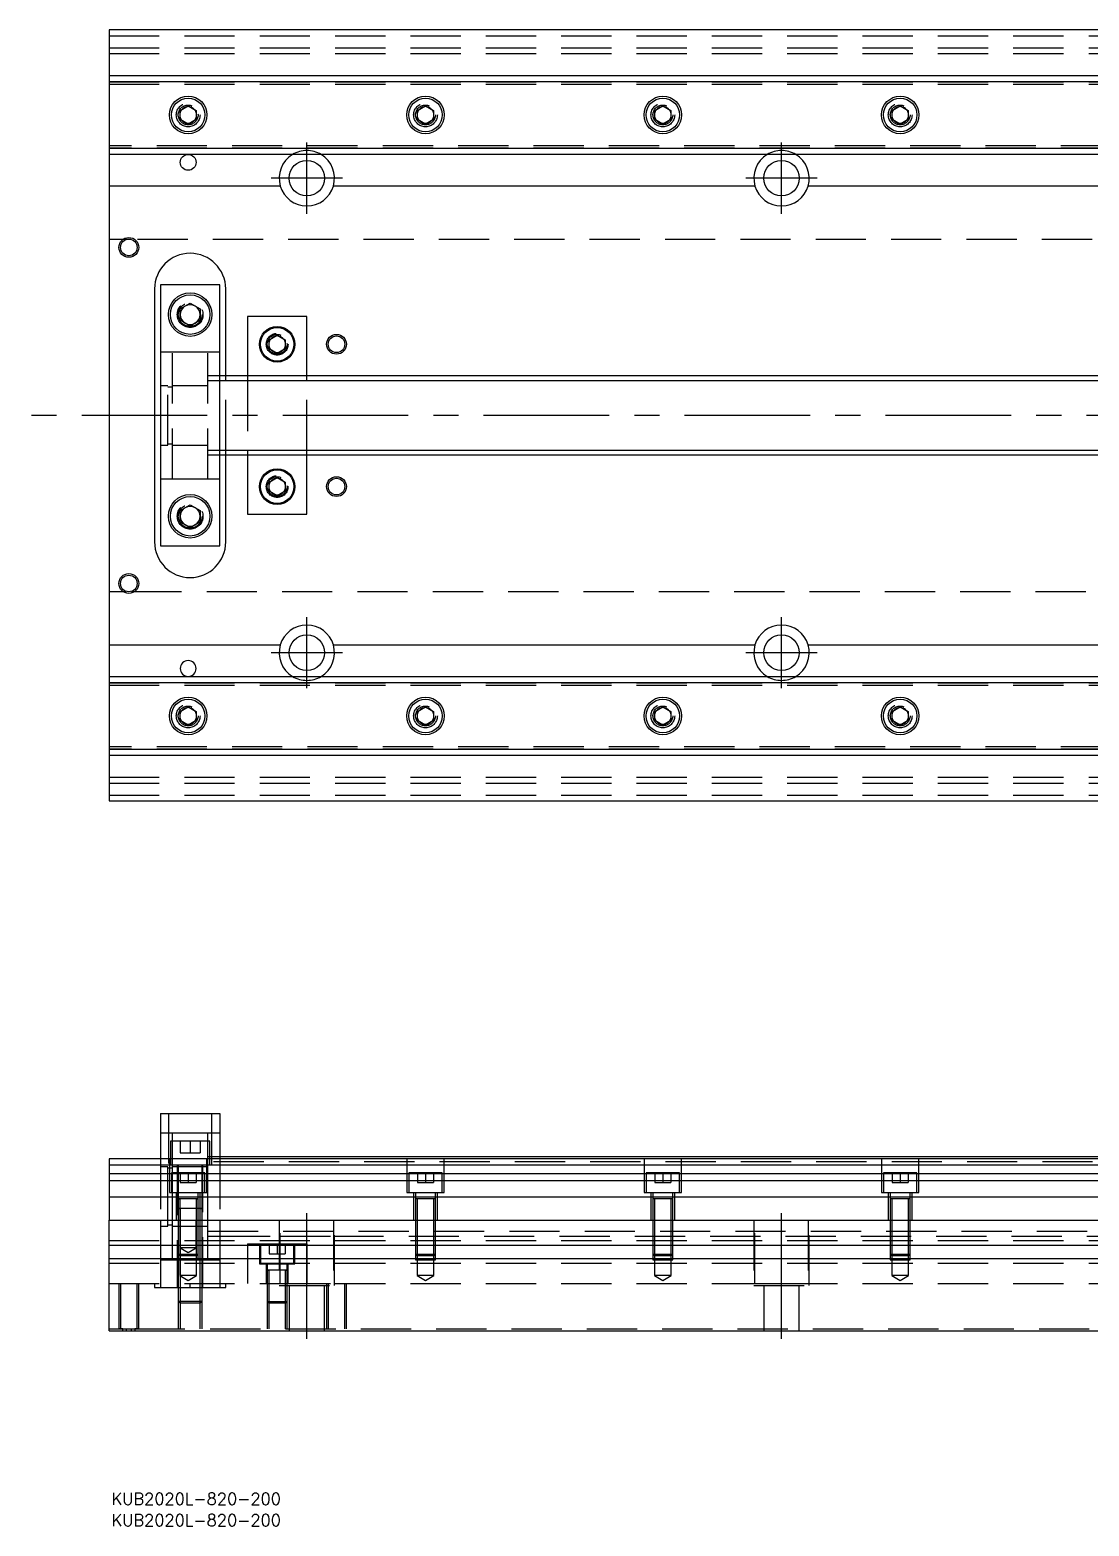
# Model space of a CAD drawing. Extents: x -20 to 1041, y -281 to 102.
# Drawn here: x -20 to 247.8, y -280.9 to 97.5 of the extents above; entities that cross this region are included whole.
import ezdxf

# ---------------------------------------------------------------- set-up
doc = ezdxf.new("R2010")
doc.units = 0
doc.linetypes.add('CENTER', pattern=[50.8, 31.75, -6.35, 6.35, -6.35])
doc.linetypes.add('DASHED', pattern=[19.05, 12.7, -6.35])
doc.layers.get('0').update_dxf_attribs({"linetype": 'CONTINUOUS'})
doc.layers.add('CENTER', color=1, linetype='CENTER')
doc.styles.get("Standard").update_dxf_attribs({"font": 'txt.shx', "height": 3, "bigfont": 'bigfont.shx'})

# ---------------------------------------------------------------- blocks, each defined once
blk = doc.blocks.new('*U2')
at = {"color": 7, "linetype": 'CONTINUOUS'}
blk.add_text('KUB2020L-820-200', height=3, dxfattribs=at).set_placement((0.64, -280.89))
blk = doc.blocks.new('*U3')
at = {"color": 7, "linetype": 'CONTINUOUS'}
blk.add_text('KUB2020L-820-200', height=3, dxfattribs=at).set_placement((0.64, -275.49))

msp = doc.modelspace()

# ---------------------------------------------------------------- linework, layer by layer
at = {"color": 7, "linetype": 'CONTINUOUS'}
for p, q in [((0, 97.5), (0, 86)), ((310, 97.5), (0, 97.5)), ((0, 86), (0, 84.460392)), ((0, 86), (310, 86)), ((0, 84.460392), (310, 84.460392)), ((0, 84.460392), (0, 67.539608)), ((18, 77.1547), (20, 78.309402)), ((18, 74.8453), (18, 77.1547)), ((20, 78.309402), (22, 77.1547)), ((22, 77.1547), (22, 74.8453)), ((78, 77.1547), (80, 78.309402)), ((78, 74.8453), (78, 77.1547)), ((80, 78.309402), (82, 77.1547)), ((82, 77.1547), (82, 74.8453)), ((138, 77.1547), (140, 78.309402)), ((138, 74.8453), (138, 77.1547)), ((140, 78.309402), (142, 77.1547)), ((142, 77.1547), (142, 74.8453)), ((198, 77.1547), (200, 78.309402)), ((198, 74.8453), (198, 77.1547)), ((200, 78.309402), (202, 77.1547)), ((202, 77.1547), (202, 74.8453)), ((20, 73.690598), (18, 74.8453)), ((22, 74.8453), (20, 73.690598)), ((80, 73.690598), (78, 74.8453)), ((82, 74.8453), (80, 73.690598)), ((140, 73.690598), (138, 74.8453)), ((142, 74.8453), (140, 73.690598)), ((200, 73.690598), (198, 74.8453)), ((202, 74.8453), (200, 73.690598)), ((0, 67.539608), (0, 66)), ((310, 67.539608), (0, 67.539608)), ((310, 66), (0, 66)), ((0, 66), (0, 58)), ((43.291796, 58), (0, 58)), ((0, 58), (0, -58)), ((163.291796, 58), (56.708204, 58)), ((283.291796, 58), (176.708204, 58)), ((11.5, 32), (11.5, -32)), ((28, 33), (13, 33)), ((13, 33), (13, -33)), ((28, -33), (28, 33)), ((29.5, 10), (29.5, 32)), ((18, 26.943376), (20.5, 28.386752)), ((18, 24.056624), (18, 26.943376)), ((20.5, 28.386752), (23, 26.943376)), ((23, 26.943376), (23, 24.056624)), ((20.5, 22.613248), (18, 24.056624)), ((23, 24.056624), (20.5, 22.613248)), ((50, 25), (35, 25)), ((35, 25), (35, 10)), ((50, 10), (50, 25)), ((40.5, 19.1547), (42.5, 20.309402)), ((40.5, 16.8453), (40.5, 19.1547)), ((42.5, 20.309402), (44.5, 19.1547)), ((44.5, 19.1547), (44.5, 16.8453)), ((42.5, 15.690598), (40.5, 16.8453)), ((44.5, 16.8453), (42.5, 15.690598)), ((310, 10), (28, 10)), ((28, -10), (310, -10)), ((29.5, -32), (29.5, -10)), ((35, -10), (35, -25)), ((50, -25), (50, -10)), ((40.5, -16.8453), (42.5, -15.690598)), ((40.5, -19.1547), (40.5, -16.8453)), ((42.5, -15.690598), (44.5, -16.8453)), ((44.5, -16.8453), (44.5, -19.1547)), ((18, -24.056624), (20.5, -22.613248)), ((20.5, -22.613248), (23, -24.056624)), ((42.5, -20.309402), (40.5, -19.1547)), ((44.5, -19.1547), (42.5, -20.309402)), ((18, -26.943376), (18, -24.056624)), ((23, -24.056624), (23, -26.943376)), ((35, -25), (50, -25)), ((20.5, -28.386752), (18, -26.943376)), ((23, -26.943376), (20.5, -28.386752)), ((13, -33), (28, -33)), ((0, -58), (0, -66)), ((0, -58), (43.291796, -58)), ((56.708204, -58), (163.291796, -58)), ((176.708204, -58), (283.291796, -58)), ((0, -66), (0, -67.539608)), ((0, -66), (310, -66)), ((0, -67.539608), (310, -67.539608)), ((0, -67.539608), (0, -84.460392)), ((18, -74.8453), (20, -73.690598)), ((18, -77.1547), (18, -74.8453)), ((20, -73.690598), (22, -74.8453)), ((22, -74.8453), (22, -77.1547)), ((78, -74.8453), (80, -73.690598)), ((78, -77.1547), (78, -74.8453)), ((80, -73.690598), (82, -74.8453)), ((82, -74.8453), (82, -77.1547)), ((138, -74.8453), (140, -73.690598)), ((138, -77.1547), (138, -74.8453)), ((140, -73.690598), (142, -74.8453)), ((142, -74.8453), (142, -77.1547)), ((198, -74.8453), (200, -73.690598)), ((198, -77.1547), (198, -74.8453)), ((200, -73.690598), (202, -74.8453)), ((202, -74.8453), (202, -77.1547)), ((20, -78.309402), (18, -77.1547)), ((22, -77.1547), (20, -78.309402)), ((80, -78.309402), (78, -77.1547)), ((82, -77.1547), (80, -78.309402)), ((140, -78.309402), (138, -77.1547)), ((142, -77.1547), (140, -78.309402)), ((200, -78.309402), (198, -77.1547)), ((202, -77.1547), (200, -78.309402)), ((0, -84.460392), (0, -86)), ((310, -84.460392), (0, -84.460392)), ((310, -86), (0, -86)), ((0, -86), (0, -97.5)), ((0, -97.5), (310, -97.5)), ((13, -176.53), (28, -176.53)), ((13, -176.53), (13, -188.03)), ((28, -176.53), (28, -188.03)), ((0, -188.03), (0, -189.569608)), ((316.5, -188.03), (0, -188.03)), ((316.5, -187.53), (28, -187.53)), ((316.5, -189.569608), (0, -189.569608)), ((0, -189.569608), (0, -191.690392)), ((0, -191.690392), (316.5, -191.690392)), ((0, -191.690392), (0, -193.600532)), ((316.5, -193.600532), (0, -193.600532)), ((0, -193.600532), (0, -197.711934)), ((316.5, -197.711934), (0, -197.711934)), ((0, -197.711934), (0, -203.53)), ((17.9, -200.53), (17.499994, -200.53)), ((22.5, -200.53), (22.1, -200.53)), ((23.500006, -200.53), (22.5, -200.53)), ((0, -203.53), (820, -203.53)), ((0, -209.83), (0, -203.53)), ((0, -209.83), (820, -209.83)), ((0, -213.23), (0, -209.83)), ((0, -231.53), (0, -213.23)), ((0, -213.23), (820, -213.23)), ((0, -231.53), (820, -231.53))]:
    msp.add_line(p, q, dxfattribs=at)
at = {"color": 3, "linetype": 'DASHED'}
for p, q in [((0, 96), (820, 96)), ((0, 93), (820, 93)), ((0, 91.5), (820, 91.5)), ((0, 84.403994), (310.5, 84.403994)), ((0, 83.8), (310.5, 83.8)), ((22.483582, 76.286038), (22.5, 76)), ((77.5, 76), (77.534018, 76.411016)), ((137.5, 76), (137.534018, 76.411016)), ((197.5, 76), (197.534018, 76.411016)), ((310.5, 68.2), (0, 68.2)), ((310.5, 67.596006), (0, 67.596006)), ((4.359688, 44.5), (0, 44.5)), ((820, 44.5), (5.640312, 44.5)), ((17.5, 25.5), (17.520026, 25.846056)), ((16, 16), (13, 16)), ((16, -16), (16, 16)), ((25, 16), (16, 16)), ((25, -16), (25, 16)), ((28, 16), (25, 16)), ((44.983582, 18.286038), (45, 18)), ((28, 10), (25, 10)), ((28, 8.75), (25, 8.75)), ((29.5, 8.75), (29.5, 10)), ((29.5, -8.75), (29.5, 8.75)), ((35, 10), (35, 8.75)), ((35, 8.75), (35, -8.75)), ((50, 8.75), (50, 10)), ((50, -8.75), (50, 8.75)), ((14.85, 7.5), (13, 7.5)), ((14.85, -7.5), (14.85, 7.5)), ((16, 7.15), (14.85, 7.15)), ((25, 7.5), (16, 7.5)), ((13, -7.5), (14.85, -7.5)), ((14.85, -7.15), (16, -7.15)), ((16, -7.5), (25, -7.5)), ((25, -8.75), (28, -8.75)), ((25, -10), (28, -10)), ((29.5, -10), (29.5, -8.75)), ((35, -8.75), (35, -10)), ((50, -10), (50, -8.75)), ((13, -16), (16, -16)), ((16, -16), (25, -16)), ((25, -16), (28, -16)), ((44.983582, -17.713962), (45, -18)), ((17.5, -25.5), (17.520026, -25.153944)), ((0, -44.5), (4.359688, -44.5)), ((5.640312, -44.5), (820, -44.5)), ((0, -67.596006), (310.5, -67.596006)), ((0, -68.2), (310.5, -68.2)), ((17.5, -76), (17.534018, -75.588984)), ((77.5, -76), (77.534018, -75.588984)), ((137.5, -76), (137.534018, -75.588984)), ((197.5, -76), (197.534018, -75.588984)), ((310.5, -83.8), (0, -83.8)), ((310.5, -84.403994), (0, -84.403994)), ((0, -91.5), (820, -91.5)), ((0, -93), (820, -93)), ((0, -96), (820, -96)), ((15, -176.53), (15, -189.53)), ((26, -189.53), (26, -176.53)), ((16, -181.53), (13, -181.53)), ((16, -183.53), (16, -181.53)), ((25, -181.53), (16, -181.53)), ((25, -183.53), (25, -181.53)), ((28, -181.53), (25, -181.53)), ((25.5, -183.53), (15.5, -183.53)), ((15.5, -183.53), (15.5, -188.03)), ((16, -188.03), (16, -183.53)), ((18, -183.53), (18, -186.53)), ((20.5, -183.53), (20.5, -186.53)), ((23, -183.53), (23, -186.53)), ((25, -188.03), (25, -183.53)), ((25.5, -188.03), (25.5, -183.53)), ((13, -188.03), (13, -203.53)), ((15.25, -188.03), (15.25, -196.53)), ((15.5, -188.03), (15.5, -189.53)), ((16, -189.569608), (16, -188.03)), ((18, -186.53), (20.5, -186.53)), ((20.5, -186.53), (23, -186.53)), ((24.75, -196.53), (24.75, -188.03)), ((25.5, -187.53), (25, -187.53)), ((25, -189.569608), (25, -188.03)), ((763, -188.78), (25, -188.78)), ((28, -187.53), (25.5, -187.53)), ((25.5, -189.53), (25.5, -188.03)), ((28, -188.03), (28, -203.53)), ((75.25, -188.03), (75.25, -196.53)), ((84.75, -196.53), (84.75, -188.03)), ((135.25, -188.03), (135.25, -196.53)), ((144.75, -196.53), (144.75, -188.03)), ((195.25, -188.03), (195.25, -196.53)), ((204.75, -196.53), (204.75, -188.03)), ((14.85, -190.03), (13, -190.03)), ((14.85, -197.53), (14.85, -190.03)), ((16, -190.38), (14.85, -190.38)), ((15, -189.53), (26, -189.53)), ((24.25, -191.53), (15.75, -191.53)), ((15.75, -191.53), (15.75, -196.53)), ((16, -191.53), (16, -189.569608)), ((17.5, -190.03), (16, -190.03)), ((16, -196.53), (16, -191.53)), ((17.25, -189.53), (17.25, -220.53)), ((17.5, -189.53), (17.5, -191.53)), ((23.5, -190.03), (17.5, -190.03)), ((17.5, -191.53), (17.5, -196.53)), ((18, -191.53), (18, -194.03)), ((20, -191.53), (20, -194.03)), ((22, -191.53), (22, -194.03)), ((23.5, -191.53), (23.5, -189.53)), ((25, -190.03), (23.5, -190.03)), ((23.5, -196.53), (23.5, -191.53)), ((23.75, -220.53), (23.75, -189.53)), ((24.25, -196.53), (24.25, -191.53)), ((25, -197.53), (25, -189.569608)), ((84.25, -191.53), (75.75, -191.53)), ((75.75, -191.53), (75.75, -196.53)), ((78, -191.53), (78, -194.03)), ((80, -191.53), (80, -194.03)), ((82, -191.53), (82, -194.03)), ((84.25, -196.53), (84.25, -191.53)), ((144.25, -191.53), (135.75, -191.53)), ((135.75, -191.53), (135.75, -196.53)), ((138, -191.53), (138, -194.03)), ((140, -191.53), (140, -194.03)), ((142, -191.53), (142, -194.03)), ((144.25, -196.53), (144.25, -191.53)), ((204.25, -191.53), (195.75, -191.53)), ((195.75, -191.53), (195.75, -196.53)), ((198, -191.53), (198, -194.03)), ((200, -191.53), (200, -194.03)), ((202, -191.53), (202, -194.03)), ((204.25, -196.53), (204.25, -191.53)), ((15.25, -196.53), (24.75, -196.53)), ((16, -197.53), (16, -196.53)), ((17, -196.53), (17, -203.53)), ((17.5, -196.53), (17.5, -198.13)), ((18, -194.03), (20, -194.03)), ((20, -194.03), (22, -194.03)), ((22.5, -198.13), (22.5, -196.53)), ((23, -203.53), (23, -196.53)), ((23.5, -200.53), (23.5, -196.53)), ((75.25, -196.53), (84.75, -196.53)), ((77, -196.53), (77, -203.53)), ((77.5, -196.53), (77.5, -198.13)), ((78, -194.03), (80, -194.03)), ((80, -194.03), (82, -194.03)), ((82.5, -198.13), (82.5, -196.53)), ((83, -203.53), (83, -196.53)), ((135.25, -196.53), (144.75, -196.53)), ((137, -196.53), (137, -203.53)), ((137.5, -196.53), (137.5, -198.13)), ((138, -194.03), (140, -194.03)), ((140, -194.03), (142, -194.03)), ((142.5, -198.13), (142.5, -196.53)), ((143, -203.53), (143, -196.53)), ((195.25, -196.53), (204.75, -196.53)), ((197, -196.53), (197, -203.53)), ((197.5, -196.53), (197.5, -198.13)), ((198, -194.03), (200, -194.03)), ((200, -194.03), (202, -194.03)), ((202.5, -198.13), (202.5, -196.53)), ((203, -203.53), (203, -196.53)), ((14.85, -203.53), (14.85, -197.53)), ((16, -203.53), (16, -197.53)), ((17.5, -198.125), (17.5, -198.13)), ((17.5, -198.13), (17.757448, -198.13)), ((17.757468, -198.13), (17.5, -198.13)), ((17.5, -198.13), (17.5, -203.52998)), ((17.5, -198.13), (17.5, -198.135)), ((17.5, -200.53), (17.84965, -200.53)), ((17.849602, -200.53), (17.5, -200.53)), ((22.242552, -198.13), (17.757468, -198.13)), ((17.899998, -200.53), (17.849602, -200.53)), ((22.10048, -200.53), (17.899998, -200.53)), ((17.9, -198.13), (17.9, -203.52998)), ((18, -200.53), (18, -203.52998)), ((22.1, -203.52998), (22.1, -198.13)), ((22.500272, -200.53), (22.10048, -200.53)), ((22.5, -198.13), (22.242552, -198.13)), ((22.242602, -198.13), (22.5, -198.13)), ((22.5, -198.13), (22.5, -198.125)), ((22.5, -203.52998), (22.5, -198.13)), ((22.5, -198.135), (22.5, -198.13)), ((23.15035, -200.53), (22.500272, -200.53)), ((23.150204, -200.53), (23.5, -200.53)), ((23.5, -200.53), (23.15035, -200.53)), ((23.5, -200.53), (23.5, -200.525)), ((23.5, -203.53), (23.5, -200.53)), ((23.5, -200.535), (23.5, -200.53)), ((25, -203.53), (25, -197.53)), ((77.5, -198.125), (77.5, -198.13)), ((82.5, -198.13), (77.5, -198.13)), ((77.5, -198.13), (77.5, -198.135)), ((77.5, -198.13), (77.5, -203.52998)), ((77.9, -198.13), (77.9, -203.52998)), ((82.1, -203.52998), (82.1, -198.13)), ((82.5, -198.13), (82.5, -198.125)), ((82.5, -198.135), (82.5, -198.13)), ((82.5, -203.52998), (82.5, -198.13)), ((137.5, -198.125), (137.5, -198.13)), ((142.5, -198.13), (137.5, -198.13)), ((137.5, -198.13), (137.5, -198.135)), ((137.5, -198.13), (137.5, -203.52998)), ((137.9, -198.13), (137.9, -203.52998)), ((142.1, -203.52998), (142.1, -198.13)), ((142.5, -198.13), (142.5, -198.125)), ((142.5, -198.135), (142.5, -198.13)), ((142.5, -203.52998), (142.5, -198.13)), ((197.5, -198.125), (197.5, -198.13)), ((202.5, -198.13), (197.5, -198.13)), ((197.5, -198.13), (197.5, -198.135)), ((197.5, -198.13), (197.5, -203.52998)), ((197.9, -198.13), (197.9, -203.52998)), ((202.1, -203.52998), (202.1, -198.13)), ((202.5, -198.13), (202.5, -198.125)), ((202.5, -198.135), (202.5, -198.13)), ((202.5, -203.52998), (202.5, -198.13)), ((13, -203.53), (13, -209.83)), ((14.85, -205.03), (14.85, -203.53)), ((16, -209.83), (16, -203.53)), ((17.5, -203.53), (17.5, -209.83)), ((17.500006, -203.53), (17.500006, -209.83)), ((17.9, -203.53), (17.9, -209.83)), ((18, -203.53), (18, -210.53)), ((22, -210.53), (22, -203.53)), ((22.1, -209.83), (22.1, -203.53)), ((22.499994, -209.83), (22.499994, -203.53)), ((22.5, -209.83), (22.5, -203.53)), ((23, -209.83), (23, -203.53002)), ((23.5, -209.83), (23.5, -203.53)), ((25, -209.83), (25, -203.53)), ((28, -203.53), (28, -209.83)), ((43, -203.53), (43, -220.03)), ((43.291796, -219.53), (43.291796, -203.53)), ((56.708204, -203.53), (56.708204, -219.53)), ((57, -220.03), (57, -203.53)), ((77.5, -203.53), (77.5, -209.83)), ((77.500006, -203.53), (77.500006, -209.83)), ((77.9, -203.53), (77.9, -209.83)), ((82.1, -209.83), (82.1, -203.53)), ((82.499994, -209.83), (82.499994, -203.53)), ((82.5, -209.83), (82.5, -203.53)), ((137.5, -203.53), (137.5, -209.83)), ((137.500006, -203.53), (137.500006, -209.83)), ((137.9, -203.53), (137.9, -209.83)), ((142.1, -209.83), (142.1, -203.53)), ((142.499994, -209.83), (142.499994, -203.53)), ((142.5, -209.83), (142.5, -203.53)), ((163, -203.53), (163, -220.03)), ((163.291796, -219.53), (163.291796, -203.53)), ((176.708204, -203.53), (176.708204, -219.53)), ((177, -220.03), (177, -203.53)), ((197.5, -203.53), (197.5, -209.83)), ((197.500006, -203.53), (197.500006, -209.83)), ((197.9, -203.53), (197.9, -209.83)), ((202.1, -209.83), (202.1, -203.53)), ((202.499994, -209.83), (202.499994, -203.53)), ((202.5, -209.83), (202.5, -203.53)), ((13, -205.03), (14.85, -205.03)), ((14.85, -204.68), (16, -204.68)), ((16, -205.03), (17.5, -205.03)), ((17.5, -205.03), (17.9, -205.03)), ((17.9, -205.03), (18, -205.03)), ((18, -205.03), (22.1, -205.03)), ((22.1, -205.03), (22.5, -205.03)), ((22.5, -205.03), (23, -205.03)), ((23, -205.03), (23.5, -205.03)), ((23.5, -205.03), (25, -205.03)), ((25, -206.28), (763, -206.28)), ((25, -207.53), (28, -207.53)), ((28, -207.53), (43.291796, -207.53)), ((43.291796, -207.53), (56.708204, -207.53)), ((56.708204, -207.53), (343.291796, -207.53)), ((77.5, -207.53), (77.9, -207.53)), ((77.9, -207.53), (82.1, -207.53)), ((82.1, -207.53), (82.5, -207.53)), ((137.5, -207.53), (137.9, -207.53)), ((137.9, -207.53), (142.1, -207.53)), ((142.1, -207.53), (142.5, -207.53)), ((197.5, -207.53), (197.9, -207.53)), ((197.9, -207.53), (202.1, -207.53)), ((202.1, -207.53), (202.5, -207.53)), ((0, -208.68), (820, -208.68)), ((13, -209.83), (13, -213.23)), ((16, -213.23), (16, -209.83)), ((17.5, -209.83), (17.5, -212.13)), ((17.500006, -209.83), (17.500006, -212.130006)), ((17.9, -209.83), (17.9, -212.53)), ((22, -210.53), (18, -210.53)), ((18, -210.53), (20, -211.6847)), ((18, -210.53002), (18, -212.53)), ((20, -211.6847), (22, -210.53)), ((22.1, -212.53), (22.1, -209.83)), ((22.499994, -212.130006), (22.499994, -209.83)), ((22.5, -212.13), (22.5, -209.83)), ((23, -213.23), (23, -209.83)), ((23.5, -213.23), (23.5, -209.83)), ((25, -213.23), (25, -209.83)), ((28, -209.83), (28, -213.23)), ((35, -209.53), (35, -209.83)), ((35, -209.53), (43.291796, -209.53)), ((35, -209.83), (35, -213.23)), ((38, -209.53), (38, -214.53)), ((38.25, -209.53), (38.25, -209.83)), ((38.25, -209.83), (38.25, -213.23)), ((40.5, -209.53), (40.5, -212.03)), ((42.5, -209.53), (42.5, -212.03)), ((43.291796, -209.53), (50, -209.53)), ((44.5, -209.53), (44.5, -212.03)), ((46.75, -209.83), (46.75, -209.53)), ((46.75, -213.23), (46.75, -209.83)), ((47, -214.53), (47, -209.53)), ((50, -209.53), (50, -209.83)), ((50, -209.83), (50, -213.23)), ((77.5, -209.83), (77.5, -212.13)), ((77.500006, -209.83), (77.500006, -212.130006)), ((77.9, -209.83), (77.9, -212.53)), ((82.1, -212.53), (82.1, -209.83)), ((82.499994, -212.130006), (82.499994, -209.83)), ((82.5, -212.13), (82.5, -209.83)), ((137.5, -209.83), (137.5, -212.13)), ((137.500006, -209.83), (137.500006, -212.130006)), ((137.9, -209.83), (137.9, -212.53)), ((142.1, -212.53), (142.1, -209.83)), ((142.499994, -212.130006), (142.499994, -209.83)), ((142.5, -212.13), (142.5, -209.83)), ((197.5, -209.83), (197.5, -212.13)), ((197.500006, -209.83), (197.500006, -212.130006)), ((197.9, -209.83), (197.9, -212.53)), ((202.1, -212.53), (202.1, -209.83)), ((202.499994, -212.130006), (202.499994, -209.83)), ((202.5, -212.13), (202.5, -209.83)), ((0, -214.38), (820, -214.38)), ((13, -213.23), (13, -220.53)), ((13, -213.53), (16, -213.53)), ((16, -213.53), (16, -213.23)), ((16, -213.53), (17.500006, -213.53)), ((17.5, -212.13), (22.5, -212.13)), ((17.5, -212.13), (17.9, -212.53)), ((17.5, -213.53002), (17.5, -220.52998)), ((17.500006, -212.13002), (17.500006, -213.23)), ((17.500006, -213.23), (17.500006, -213.53)), ((17.500006, -213.53), (22.499994, -213.53)), ((22.1, -212.53), (17.9, -212.53)), ((17.9, -212.53002), (17.9, -213.53)), ((17.9, -213.53), (17.9, -217.53)), ((18, -212.53), (18, -213.23)), ((18, -213.23), (18, -213.53)), ((18, -213.53), (18, -220.52998)), ((22.1, -212.53), (22.5, -212.13)), ((22.1, -213.53), (22.1, -212.53002)), ((22.1, -217.53), (22.1, -213.53)), ((22.499994, -213.23), (22.499994, -212.13002)), ((22.499994, -213.53), (22.499994, -213.23)), ((22.499994, -213.53), (23, -213.53)), ((23, -220.52998), (23, -213.23)), ((23, -213.53), (23.5, -213.53)), ((23.5, -220.52998), (23.5, -213.23)), ((23.5, -213.53), (25, -213.53)), ((25, -213.53), (25, -213.23)), ((25, -213.53), (28, -213.53)), ((28, -213.23), (28, -220.53)), ((35, -213.23), (35, -219.53)), ((38, -214.53), (47, -214.53)), ((38.25, -213.23), (38.25, -214.53)), ((39.75, -214.53), (39.75, -219.53)), ((40, -214.53), (40, -216.13)), ((40.5, -212.03), (42.5, -212.03)), ((42.5, -212.03), (44.5, -212.03)), ((45, -216.13), (45, -214.53)), ((45.25, -219.53), (45.25, -214.53)), ((46.75, -214.53), (46.75, -213.23)), ((50, -213.23), (50, -219.53)), ((77.5, -212.13), (82.5, -212.13)), ((77.5, -212.13), (77.9, -212.53)), ((77.500006, -212.13002), (77.500006, -213.23)), ((77.500006, -213.23), (77.500006, -213.53)), ((77.500006, -213.53), (82.499994, -213.53)), ((82.1, -212.53), (77.9, -212.53)), ((77.9, -212.53002), (77.9, -213.53)), ((77.9, -213.53), (77.9, -217.53)), ((82.1, -212.53), (82.5, -212.13)), ((82.1, -213.53), (82.1, -212.53002)), ((82.1, -217.53), (82.1, -213.53)), ((82.499994, -213.23), (82.499994, -212.13002)), ((82.499994, -213.53), (82.499994, -213.23)), ((137.5, -212.13), (142.5, -212.13)), ((137.5, -212.13), (137.9, -212.53)), ((137.500006, -212.13002), (137.500006, -213.23)), ((137.500006, -213.23), (137.500006, -213.53)), ((137.500006, -213.53), (142.499994, -213.53)), ((142.1, -212.53), (137.9, -212.53)), ((137.9, -212.53002), (137.9, -213.53)), ((137.9, -213.53), (137.9, -217.53)), ((142.1, -212.53), (142.5, -212.13)), ((142.1, -213.53), (142.1, -212.53002)), ((142.1, -217.53), (142.1, -213.53)), ((142.499994, -213.23), (142.499994, -212.13002)), ((142.499994, -213.53), (142.499994, -213.23)), ((197.5, -212.13), (202.5, -212.13)), ((197.5, -212.13), (197.9, -212.53)), ((197.500006, -212.13002), (197.500006, -213.23)), ((197.500006, -213.23), (197.500006, -213.53)), ((197.500006, -213.53), (202.499994, -213.53)), ((202.1, -212.53), (197.9, -212.53)), ((197.9, -212.53002), (197.9, -213.53)), ((197.9, -213.53), (197.9, -217.53)), ((202.1, -212.53), (202.5, -212.13)), ((202.1, -213.53), (202.1, -212.53002)), ((202.1, -217.53), (202.1, -213.53)), ((202.499994, -213.23), (202.499994, -212.13002)), ((202.499994, -213.53), (202.499994, -213.23)), ((22.1, -217.53), (17.9, -217.53)), ((17.9, -217.53), (20, -218.742436)), ((20, -218.742436), (22.1, -217.53)), ((40, -216.125), (40, -216.13)), ((40, -216.13), (40.257448, -216.13)), ((40.257468, -216.13), (40, -216.13)), ((40, -216.13), (40, -216.135)), ((40, -216.13), (40, -219.52998)), ((43.291982, -216.13), (40.257468, -216.13)), ((40.4, -216.13), (40.4, -219.52998)), ((44.742552, -216.13), (43.291982, -216.13)), ((44.6, -219.52998), (44.6, -216.13)), ((45, -216.13), (44.742552, -216.13)), ((44.742602, -216.13), (45, -216.13)), ((45, -216.13), (45, -216.125)), ((45, -216.135), (45, -216.13)), ((45, -219.52998), (45, -216.13)), ((82.1, -217.53), (77.9, -217.53)), ((77.9, -217.53), (80, -218.742436)), ((80, -218.742436), (82.1, -217.53)), ((142.1, -217.53), (137.9, -217.53)), ((137.9, -217.53), (140, -218.742436)), ((140, -218.742436), (142.1, -217.53)), ((202.1, -217.53), (197.9, -217.53)), ((197.9, -217.53), (200, -218.742436)), ((200, -218.742436), (202.1, -217.53)), ((0, -219.53), (463.291796, -219.53)), ((2.500006, -219.53), (2.500006, -231.03)), ((2.9, -219.53), (7.1, -219.53)), ((2.9, -219.53), (7.1, -219.53)), ((2.9, -219.53), (2.9, -231.03)), ((7.1, -231.03), (7.1, -219.53)), ((7.499994, -231.03), (7.499994, -219.53)), ((11.5, -219.53), (11.5, -220.53)), ((11.5, -220.53), (20.5, -220.53)), ((17.5, -220.53), (17.5, -224.03)), ((17.500006, -220.53), (17.500006, -224.030006)), ((18, -220.53), (18, -224.53)), ((20.5, -220.53), (20.5, -219.53)), ((20.5, -220.53), (20.5, -219.53)), ((20.5, -220.53), (29.5, -220.53)), ((23, -224.53), (23, -220.53)), ((23.499994, -224.030006), (23.499994, -220.53)), ((23.5, -224.03), (23.5, -220.53)), ((29.5, -220.53), (29.5, -219.53)), ((40, -219.53), (40, -224.13)), ((40.000006, -219.53), (40.000006, -224.130006)), ((40.4, -219.53), (40.4, -224.53)), ((43, -220.03), (57, -220.03)), ((43.291796, -219.53), (56.708204, -219.53)), ((44.6, -224.53), (44.6, -219.53)), ((44.999994, -224.130006), (44.999994, -219.53)), ((45, -224.13), (45, -219.53)), ((45.5, -220.03), (45.5, -231.53)), ((54.5, -231.53), (54.5, -220.03)), ((55.000006, -219.53), (55.000006, -231.03)), ((55.4, -219.53), (55.4, -231.03)), ((59.6, -231.03), (59.6, -219.53)), ((59.999994, -231.03), (59.999994, -219.53)), ((163, -220.03), (177, -220.03)), ((163.291796, -219.53), (176.708204, -219.53)), ((165.5, -220.03), (165.5, -231.53)), ((174.5, -231.53), (174.5, -220.03)), ((17.5, -224.03), (23.5, -224.03)), ((17.5, -224.03), (18, -224.53)), ((17.500006, -224.03002), (17.500006, -231.03)), ((23, -224.53), (18, -224.53)), ((18, -224.53002), (18, -231.03)), ((23, -224.53), (23.5, -224.03)), ((23, -231.03), (23, -224.53002)), ((23.499994, -231.03), (23.499994, -224.03002)), ((40, -224.13), (45, -224.13)), ((40, -224.13), (40.4, -224.53)), ((40.000006, -224.13002), (40.000006, -231.03)), ((44.6, -224.53), (40.4, -224.53)), ((40.4, -224.53002), (40.4, -231.03)), ((44.6, -224.53), (45, -224.13)), ((44.6, -231.03), (44.6, -224.53002)), ((44.999994, -231.03), (44.999994, -224.13002)), ((0, -231.03), (3.500008, -231.03)), ((3.500008, -231.03), (2.500006, -231.03)), ((3.500008, -231.53), (3.500008, -231.03)), ((3.500008, -231.03), (4.359688, -231.03)), ((4.359688, -231.03), (5.640312, -231.03)), ((4.359688, -231.03), (4.359688, -231.53)), ((5.640312, -231.53), (5.640312, -231.03)), ((5.640312, -231.03), (6.499992, -231.03)), ((7.499994, -231.03), (6.499992, -231.03)), ((6.499992, -231.03), (6.499992, -231.53)), ((6.499992, -231.03), (820, -231.03))]:
    msp.add_line(p, q, dxfattribs=at)
at = {"color": 3, "linetype": 'CONTINUOUS'}
for p, q in [((310, 8.75), (28, 8.75)), ((28, -8.75), (310, -8.75))]:
    msp.add_line(p, q, dxfattribs=at)
at = {"color": 7, "linetype": 'CONTINUOUS'}
for centre, radius in [((20, 76), 4.75), ((20, 76), 4.25), ((80, 76), 4.75), ((80, 76), 4.25), ((140, 76), 4.75), ((140, 76), 4.25), ((200, 76), 4.75), ((200, 76), 4.25), ((20, 64), 2), ((50, 60), 4.5), ((170, 60), 4.5), ((5, 42.5), 2.1), ((20.5, 25.5), 5.5), ((20.5, 25.5), 5), ((42.5, 18), 4.5), ((42.5, 18), 4.25), ((57.5, 18), 2.1), ((42.5, -18), 4.5), ((42.5, -18), 4.25), ((57.5, -18), 2.1), ((20.5, -25.5), 5.5), ((20.5, -25.5), 5), ((5, -42.5), 2.1), ((50, -60), 4.5), ((170, -60), 4.5), ((20, -76), 4.75), ((20, -76), 4.25), ((80, -76), 4.75), ((80, -76), 4.25), ((140, -76), 4.75), ((140, -76), 4.25), ((200, -76), 4.75), ((200, -76), 4.25)]:
    msp.add_circle(centre, radius, dxfattribs=at)
at = {"color": 3, "linetype": 'DASHED'}
for centre, radius in [((20, 76), 3), ((20, 76), 2.5), ((80, 76), 3), ((80, 76), 2.5), ((140, 76), 3), ((140, 76), 2.5), ((200, 76), 3), ((200, 76), 2.5), ((20.5, 25.5), 3.25), ((20.5, 25.5), 3), ((42.5, 18), 2.75), ((42.5, 18), 2.5), ((42.5, -18), 2.75), ((42.5, -18), 2.5), ((20.5, -25.5), 3.25), ((20.5, -25.5), 3), ((20, -76), 3), ((20, -76), 2.5), ((80, -76), 3), ((80, -76), 2.5), ((140, -76), 3), ((140, -76), 2.5), ((200, -76), 3), ((200, -76), 2.5)]:
    msp.add_circle(centre, radius, dxfattribs=at)
at = {"color": 3, "linetype": 'CONTINUOUS'}
for centre in [(5, 42.5), (57.5, 18), (57.5, -18), (5, -42.5)]:
    msp.add_circle(centre, 2.5, dxfattribs=at)
at = {"color": 7, "linetype": 'CONTINUOUS'}
for centre, radius, start, end in [((20, 76), 2.1, 162.24721, 180), ((20, 76), 2.1, 180, 197.75279), ((20, 76), 2.1, 137.75279, 162.24721), ((20, 76), 2.1, 102.24721, 137.75279), ((20, 76), 2.1, 77.75279, 102.24721), ((20, 76), 2.1, 42.24721, 77.75279), ((20, 76), 2.1, 17.75279, 42.24721), ((20, 76), 2.1, 342.24721, 17.75279), ((80, 76), 2.1, 162.24721, 180), ((80, 76), 2.1, 180, 197.75279), ((80, 76), 2.1, 137.75279, 162.24721), ((80, 76), 2.1, 102.24721, 137.75279), ((80, 76), 2.1, 77.75279, 102.24721), ((80, 76), 2.1, 42.24721, 77.75279), ((80, 76), 2.1, 17.75279, 42.24721), ((80, 76), 2.1, 342.24721, 17.75279), ((140, 76), 2.1, 162.24721, 180), ((140, 76), 2.1, 180, 197.75279), ((140, 76), 2.1, 137.75279, 162.24721), ((140, 76), 2.1, 102.24721, 137.75279), ((140, 76), 2.1, 77.75279, 102.24721), ((140, 76), 2.1, 42.24721, 77.75279), ((140, 76), 2.1, 17.75279, 42.24721), ((140, 76), 2.1, 342.24721, 17.75279), ((200, 76), 2.1, 162.24721, 180), ((200, 76), 2.1, 180, 197.75279), ((200, 76), 2.1, 137.75279, 162.24721), ((200, 76), 2.1, 102.24721, 137.75279), ((200, 76), 2.1, 77.75279, 102.24721), ((200, 76), 2.1, 42.24721, 77.75279), ((200, 76), 2.1, 17.75279, 42.24721), ((200, 76), 2.1, 342.24721, 17.75279), ((20, 76), 2.1, 197.75279, 222.24721), ((20, 76), 2.1, 222.24721, 257.75279), ((20, 76), 2.1, 257.75279, 282.24721), ((20, 76), 2.1, 282.24721, 317.75279), ((20, 76), 2.1, 317.75279, 342.24721), ((80, 76), 2.1, 197.75279, 222.24721), ((80, 76), 2.1, 222.24721, 257.75279), ((80, 76), 2.1, 257.75279, 282.24721), ((80, 76), 2.1, 282.24721, 317.75279), ((80, 76), 2.1, 317.75279, 342.24721), ((140, 76), 2.1, 197.75279, 222.24721), ((140, 76), 2.1, 222.24721, 257.75279), ((140, 76), 2.1, 257.75279, 282.24721), ((140, 76), 2.1, 282.24721, 317.75279), ((140, 76), 2.1, 317.75279, 342.24721), ((200, 76), 2.1, 197.75279, 222.24721), ((200, 76), 2.1, 222.24721, 257.75279), ((200, 76), 2.1, 257.75279, 282.24721), ((200, 76), 2.1, 282.24721, 317.75279), ((200, 76), 2.1, 317.75279, 342.24721), ((50, 60), 7, 121.002719, 196.60155), ((50, 60), 7, 343.39845, 58.997281), ((170, 60), 7, 121.002719, 196.60155), ((170, 60), 7, 343.39845, 58.997281), ((50, 60), 7, 196.60155, 343.39845), ((170, 60), 7, 196.60155, 343.39845), ((20.5, 32), 9, 90, 180), ((20.5, 32), 9, 0, 90), ((20.5, 25.5), 2.5, 120, 180), ((20.5, 25.5), 2.5, 60, 120), ((20.5, 25.5), 2.5, 0, 60), ((20.5, 25.5), 2.5, 180, 240), ((20.5, 25.5), 2.5, 240, 300), ((20.5, 25.5), 2.5, 300, 0), ((42.5, 18), 2.1, 137.75279, 162.24721), ((42.5, 18), 2.1, 102.24721, 137.75279), ((42.5, 18), 2.1, 77.75279, 102.24721), ((42.5, 18), 2.1, 42.24721, 77.75279), ((42.5, 18), 2.1, 17.75279, 42.24721), ((42.5, 18), 2.1, 162.24721, 180), ((42.5, 18), 2.1, 180, 197.75279), ((42.5, 18), 2.1, 197.75279, 222.24721), ((42.5, 18), 2.1, 222.24721, 257.75279), ((42.5, 18), 2.1, 257.75279, 282.24721), ((42.5, 18), 2.1, 282.24721, 317.75279), ((42.5, 18), 2.1, 317.75279, 342.24721), ((42.5, 18), 2.1, 342.24721, 17.75279), ((42.5, -18), 2.1, 162.24721, 180), ((42.5, -18), 2.1, 180, 197.75279), ((42.5, -18), 2.1, 137.75279, 162.24721), ((42.5, -18), 2.1, 197.75279, 222.24721), ((42.5, -18), 2.1, 102.24721, 137.75279), ((42.5, -18), 2.1, 77.75279, 102.24721), ((42.5, -18), 2.1, 42.24721, 77.75279), ((42.5, -18), 2.1, 17.75279, 42.24721), ((42.5, -18), 2.1, 317.75279, 342.24721), ((42.5, -18), 2.1, 342.24721, 17.75279), ((42.5, -18), 2.1, 222.24721, 257.75279), ((42.5, -18), 2.1, 257.75279, 282.24721), ((42.5, -18), 2.1, 282.24721, 317.75279), ((20.5, -25.5), 2.5, 120, 180), ((20.5, -25.5), 2.5, 180, 240), ((20.5, -25.5), 2.5, 60, 120), ((20.5, -25.5), 2.5, 0, 60), ((20.5, -25.5), 2.5, 300, 0), ((20.5, -25.5), 2.5, 240, 300), ((20.5, -32), 9, 180, 270), ((20.5, -32), 9, 270, 0), ((50, -60), 7, 16.60155, 163.39845), ((170, -60), 7, 16.60155, 163.39845), ((50, -60), 7, 163.39845, 238.997281), ((50, -60), 7, 301.002719, 16.60155), ((170, -60), 7, 163.39845, 238.997281), ((170, -60), 7, 301.002719, 16.60155), ((20, -64), 2, 90, 270), ((20, -64), 2, 270, 90), ((20, -76), 2.1, 162.24721, 180), ((20, -76), 2.1, 137.75279, 162.24721), ((20, -76), 2.1, 102.24721, 137.75279), ((20, -76), 2.1, 77.75279, 102.24721), ((20, -76), 2.1, 42.24721, 77.75279), ((20, -76), 2.1, 17.75279, 42.24721), ((20, -76), 2.1, 342.24721, 17.75279), ((80, -76), 2.1, 162.24721, 180), ((80, -76), 2.1, 137.75279, 162.24721), ((80, -76), 2.1, 102.24721, 137.75279), ((80, -76), 2.1, 77.75279, 102.24721), ((80, -76), 2.1, 42.24721, 77.75279), ((80, -76), 2.1, 17.75279, 42.24721), ((80, -76), 2.1, 342.24721, 17.75279), ((140, -76), 2.1, 162.24721, 180), ((140, -76), 2.1, 137.75279, 162.24721), ((140, -76), 2.1, 102.24721, 137.75279), ((140, -76), 2.1, 77.75279, 102.24721), ((140, -76), 2.1, 42.24721, 77.75279), ((140, -76), 2.1, 17.75279, 42.24721), ((140, -76), 2.1, 342.24721, 17.75279), ((200, -76), 2.1, 162.24721, 180), ((200, -76), 2.1, 137.75279, 162.24721), ((200, -76), 2.1, 102.24721, 137.75279), ((200, -76), 2.1, 77.75279, 102.24721), ((200, -76), 2.1, 42.24721, 77.75279), ((200, -76), 2.1, 17.75279, 42.24721), ((200, -76), 2.1, 342.24721, 17.75279), ((20, -76), 2.1, 180, 197.75279), ((20, -76), 2.1, 197.75279, 222.24721), ((20, -76), 2.1, 222.24721, 257.75279), ((20, -76), 2.1, 257.75279, 282.24721), ((20, -76), 2.1, 282.24721, 317.75279), ((20, -76), 2.1, 317.75279, 342.24721), ((80, -76), 2.1, 180, 197.75279), ((80, -76), 2.1, 197.75279, 222.24721), ((80, -76), 2.1, 222.24721, 257.75279), ((80, -76), 2.1, 257.75279, 282.24721), ((80, -76), 2.1, 282.24721, 317.75279), ((80, -76), 2.1, 317.75279, 342.24721), ((140, -76), 2.1, 180, 197.75279), ((140, -76), 2.1, 197.75279, 222.24721), ((140, -76), 2.1, 222.24721, 257.75279), ((140, -76), 2.1, 257.75279, 282.24721), ((140, -76), 2.1, 282.24721, 317.75279), ((140, -76), 2.1, 317.75279, 342.24721), ((200, -76), 2.1, 180, 197.75279), ((200, -76), 2.1, 197.75279, 222.24721), ((200, -76), 2.1, 222.24721, 257.75279), ((200, -76), 2.1, 257.75279, 282.24721), ((200, -76), 2.1, 282.24721, 317.75279), ((200, -76), 2.1, 317.75279, 342.24721)]:
    msp.add_arc(centre, radius, start, end, dxfattribs=at)
at = {"color": 3, "linetype": 'DASHED'}
for centre, start, end in [((50, 60), 58.997281, 121.002719), ((170, 60), 58.997281, 121.002719), ((50, -60), 238.997281, 301.002719), ((170, -60), 238.997281, 301.002719)]:
    msp.add_arc(centre, 7, start, end, dxfattribs=at)
at = {"layer": 'CENTER', "color": 1, "linetype": 'CENTER'}
for p, q in [((50, 51), (50, 69)), ((170, 51), (170, 69)), ((59, 60), (41, 60)), ((179, 60), (161, 60)), ((888.445, 0), (-20, 0)), ((50, -69), (50, -51)), ((170, -69), (170, -51)), ((59, -60), (41, -60)), ((179, -60), (161, -60)), ((50, -233.53), (50, -201.53)), ((170, -233.53), (170, -201.53))]:
    msp.add_line(p, q, dxfattribs=at)

# ---------------------------------------------------------------- block references
at = {"color": 7, "linetype": 'CONTINUOUS'}
for name in ['*U3', '*U2']:
    msp.add_blockref(name, (0, 0), dxfattribs=at)

doc.saveas('drawing.dxf')
